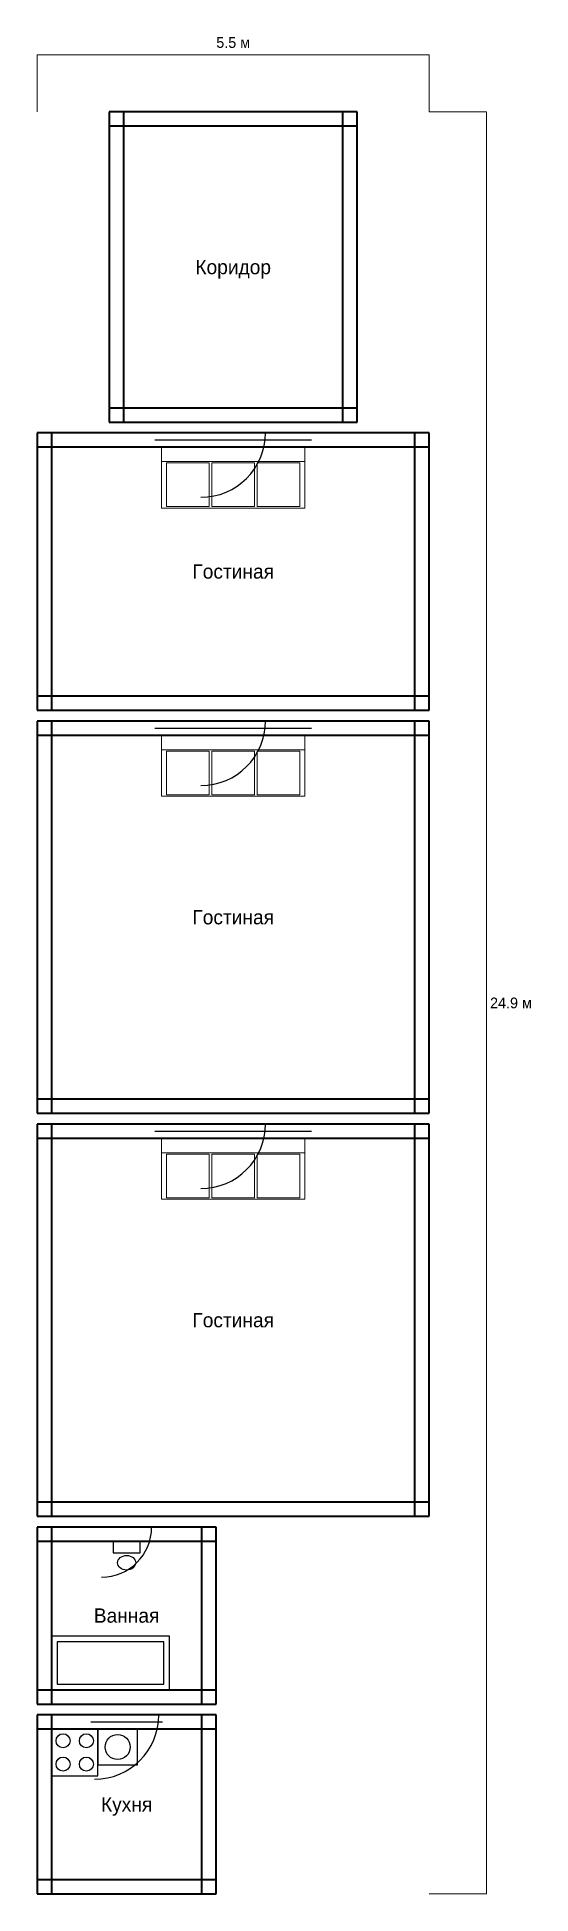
# Model space of a CAD drawing. Header units: metres. Extents: x 0 to 690, y 0 to 2592.
import ezdxf
from ezdxf.enums import TextEntityAlignment as Align

# ---------------------------------------------------------------- set-up
doc = ezdxf.new("R2010")
doc.units = ezdxf.units.M
for name, color, linetype, lineweight in [('Двери', 7, 'Continuous', 25), ('Мебель', 7, 'Continuous', 18), ('Окна', 7, 'Continuous', 25), ('Размеры', 1, 'Continuous', 13), ('Стены', 7, 'Continuous', 35), ('Текст', 7, 'Continuous', 13)]:
    doc.layers.add(name, color=color, linetype=linetype, lineweight=lineweight)

msp = doc.modelspace()

# ---------------------------------------------------------------- linework, layer by layer
at = {"layer": 'Двери'}
for p, q in [((228.9, 2040), (318.9, 2040)), ((228.9, 1637.6), (318.9, 1637.6)), ((228.9, 1074.9), (318.9, 1074.9)), ((90, 512.2), (160, 512.2)), ((80, 250), (170, 250))]:
    msp.add_line(p, q, dxfattribs=at)
for centre, radius in [((228.9, 2040), 90), ((228.9, 1637.6), 90), ((228.9, 1074.9), 90), ((90, 512.2), 70), ((80, 250), 90)]:
    msp.add_arc(centre, radius, 270, 360, dxfattribs=at)
at = {"layer": 'Мебель'}
for p, q in [((173.9, 2000), (373.9, 2000)), ((173.9, 1597.6), (373.9, 1597.6)), ((173.9, 1034.9), (373.9, 1034.9))]:
    msp.add_line(p, q, dxfattribs=at)
for points in [[(173.9, 1935), (373.9, 1935), (373.9, 2020), (173.9, 2020), (173.9, 1935)], [(180.9, 1937), (240.2, 1937), (240.2, 1998), (180.9, 1998), (180.9, 1937)], [(244.2, 1937), (303.5, 1937), (303.5, 1998), (244.2, 1998), (244.2, 1937)], [(307.5, 1937), (366.9, 1937), (366.9, 1998), (307.5, 1998), (307.5, 1937)], [(173.9, 1532.6), (373.9, 1532.6), (373.9, 1617.6), (173.9, 1617.6), (173.9, 1532.6)], [(180.9, 1534.6), (240.2, 1534.6), (240.2, 1595.6), (180.9, 1595.6), (180.9, 1534.6)], [(244.2, 1534.6), (303.5, 1534.6), (303.5, 1595.6), (244.2, 1595.6), (244.2, 1534.6)], [(307.5, 1534.6), (366.9, 1534.6), (366.9, 1595.6), (307.5, 1595.6), (307.5, 1534.6)], [(173.9, 969.9), (373.9, 969.9), (373.9, 1054.9), (173.9, 1054.9), (173.9, 969.9)], [(180.9, 971.9), (240.2, 971.9), (240.2, 1032.9), (180.9, 1032.9), (180.9, 971.9)], [(244.2, 971.9), (303.5, 971.9), (303.5, 1032.9), (244.2, 1032.9), (244.2, 971.9)], [(307.5, 971.9), (366.9, 971.9), (366.9, 1032.9), (307.5, 1032.9), (307.5, 971.9)]]:
    msp.add_lwpolyline(points, dxfattribs=at)
at = {"layer": 'Окна'}
for p, q in [((164.3, 2040), (383.4, 2040)), ((164.3, 2030), (383.4, 2030)), ((164.3, 2020), (383.4, 2020)), ((164.3, 1637.6), (383.4, 1637.6)), ((164.3, 1627.6), (383.4, 1627.6)), ((164.3, 1617.6), (383.4, 1617.6)), ((164.3, 1074.9), (383.4, 1074.9)), ((164.3, 1064.9), (383.4, 1064.9)), ((164.3, 1054.9), (383.4, 1054.9)), ((75, 250), (175, 250)), ((75, 240), (175, 240)), ((75, 230), (175, 230))]:
    msp.add_line(p, q, dxfattribs=at)
at = {"layer": 'Размеры', "color": 1}
for p, q in [((0, 2568), (547.7, 2568)), ((0, 2488), (0, 2568)), ((547.7, 2488), (547.7, 2568)), ((547.7, 2488), (627.7, 2488)), ((627.7, 0), (627.7, 2488)), ((547.7, 0), (627.7, 0))]:
    msp.add_line(p, q, dxfattribs=at)
at = {"layer": 'Сантехника'}
for points in [[(106, 476.1), (144, 476.1), (144, 492.2), (106, 492.2), (106, 476.1)], [(20, 285), (185, 285), (185, 360), (20, 360), (20, 285)], [(28, 293), (177, 293), (177, 352), (28, 352), (28, 293)], [(20, 165), (85, 165), (85, 230), (20, 230), (20, 165)], [(85, 180), (140, 180), (140, 230), (85, 230), (85, 180)]]:
    msp.add_lwpolyline(points, dxfattribs=at)
for centre, radius in [((36.2, 213.8), 9.75), ((68.8, 213.8), 9.75), ((112.5, 205), 17.5), ((36.2, 181.2), 9.75), ((68.8, 181.2), 9.75)]:
    msp.add_circle(centre, radius, dxfattribs=at)
msp.add_ellipse((125, 462.3), major_axis=(12.7, 0), ratio=0.8, dxfattribs=at)
at = {"layer": 'Стены'}
for p, q in [((447.1, 2488), (100.7, 2488)), ((100.7, 2488), (100.7, 2055)), ((447.1, 2468), (100.7, 2468)), ((120.7, 2488), (120.7, 2055)), ((427.1, 2055), (427.1, 2488)), ((447.1, 2055), (447.1, 2488)), ((100.7, 2075), (447.1, 2075)), ((100.7, 2055), (447.1, 2055)), ((547.7, 2040), (0, 2040)), ((0, 2040), (0, 1652.7)), ((20, 2040), (20, 1652.7)), ((527.7, 1652.7), (527.7, 2040)), ((547.7, 1652.7), (547.7, 2040)), ((547.7, 2020), (0, 2020)), ((0, 1672.7), (547.7, 1672.7)), ((0, 1652.7), (547.7, 1652.7)), ((547.7, 1637.6), (0, 1637.6)), ((0, 1637.6), (0, 1089.9)), ((20, 1637.6), (20, 1089.9)), ((527.7, 1089.9), (527.7, 1637.6)), ((547.7, 1089.9), (547.7, 1637.6)), ((547.7, 1617.6), (0, 1617.6)), ((0, 1109.9), (547.7, 1109.9)), ((0, 1089.9), (547.7, 1089.9)), ((547.7, 1074.9), (0, 1074.9)), ((0, 1074.9), (0, 527.2)), ((20, 1074.9), (20, 527.2)), ((527.7, 527.2), (527.7, 1074.9)), ((547.7, 527.2), (547.7, 1074.9)), ((547.7, 1054.9), (0, 1054.9)), ((0, 547.2), (547.7, 547.2)), ((0, 527.2), (547.7, 527.2)), ((250, 512.2), (0, 512.2)), ((0, 512.2), (0, 265)), ((20, 512.2), (20, 265)), ((230, 265), (230, 512.2)), ((250, 265), (250, 512.2)), ((250, 492.2), (0, 492.2)), ((0, 285), (250, 285)), ((0, 265), (250, 265)), ((250, 250), (0, 250)), ((0, 250), (0, 0)), ((20, 250), (20, 0)), ((230, 0), (230, 250)), ((250, 0), (250, 250)), ((250, 230), (0, 230)), ((0, 20), (250, 20)), ((0, 0), (250, 0))]:
    msp.add_line(p, q, dxfattribs=at)

# ---------------------------------------------------------------- texts
at = {"layer": 'Размеры', "color": 1}
msp.add_text('5.5 м', height=15, dxfattribs=at).set_placement((273.9, 2573), align=Align.BOTTOM_CENTER)
msp.add_text('24.9 м', height=15, dxfattribs=at).set_placement((632.7, 1244), align=Align.MIDDLE_LEFT)
at = {"layer": 'Текст'}
for s, p in [('Коридор', (273.9, 2271.5)), ('Гостиная', (273.9, 1846.4)), ('Гостиная', (273.9, 1363.7)), ('Гостиная', (273.9, 801.1)), ('Ванная', (125, 388.6)), ('Кухня', (125, 125))]:
    msp.add_text(s, height=20, dxfattribs=at).set_placement(p, align=Align.MIDDLE_CENTER)

doc.saveas('drawing.dxf')
